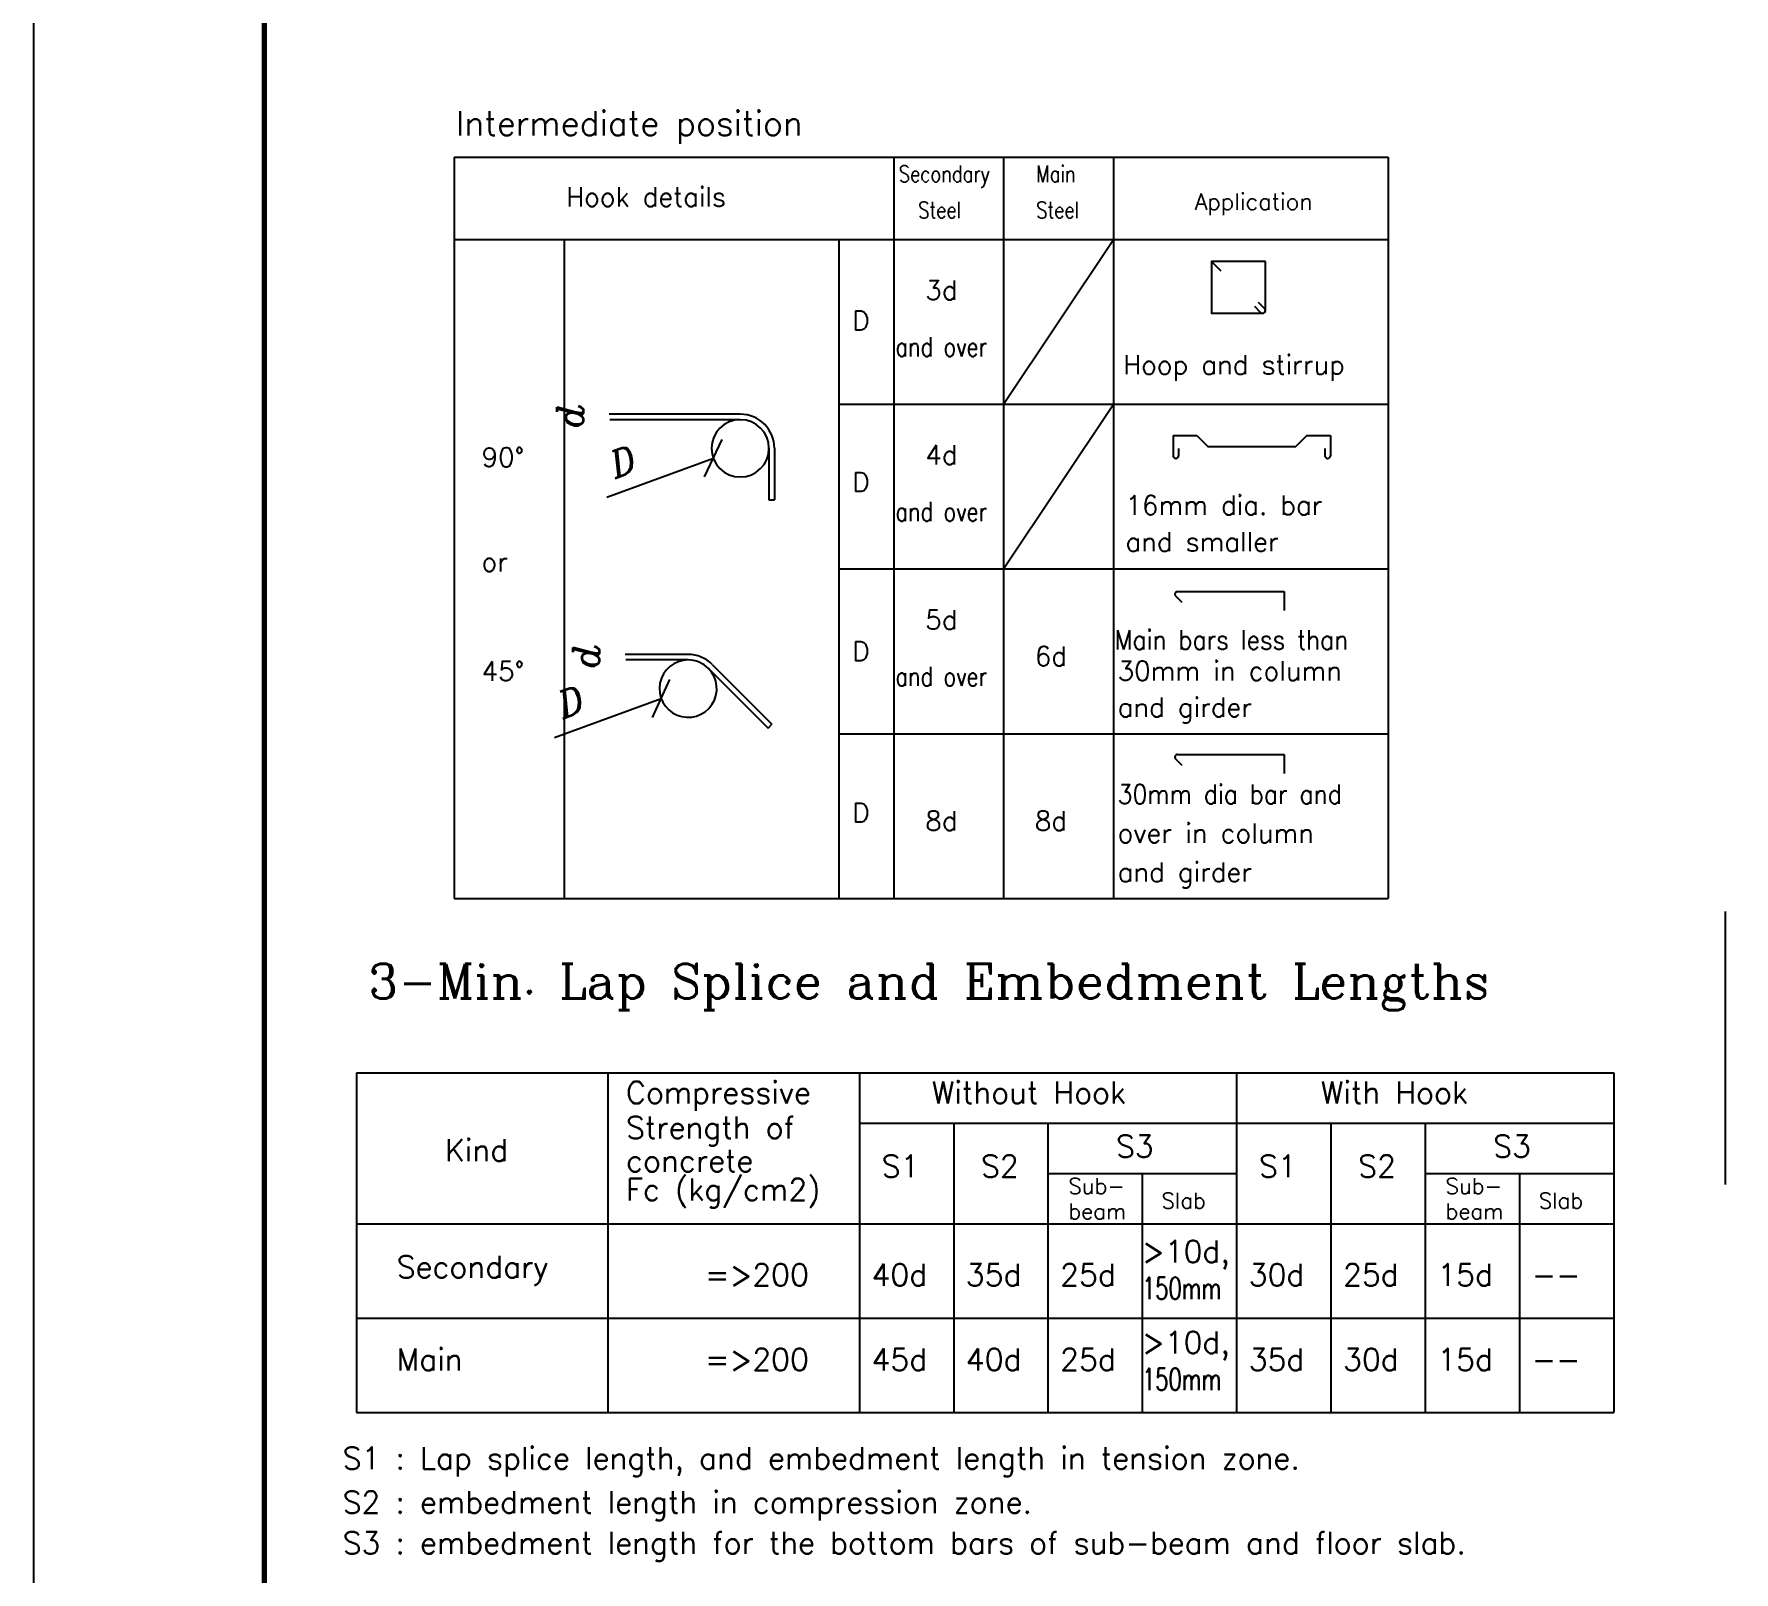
# Model space of a CAD drawing. Extents: x 166525 to 167198, y 178739 to 179747.
# Drawn here: x 167044.24 to 167055.81, y 179499.63 to 179510.1 of the extents above; entities that cross this region are included whole.
import ezdxf

# ---------------------------------------------------------------- set-up
doc = ezdxf.new("R2010")
doc.units = 0
doc.header["$MEASUREMENT"] = 0
doc.linetypes.add('AUSGEZOGEN', pattern=[0])
doc.layers.get('DEFPOINTS').update_dxf_attribs({"linetype": 'CONTINUOUS'})
for name, color, linetype in [('1', 7, 'CONTINUOUS'), ('CL', 7, 'AUSGEZOGEN'), ('COVER', 7, 'CONTINUOUS'), ('MHATCH', 8, 'CONTINUOUS'), ('TEXT', 7, 'CONTINUOUS')]:
    doc.layers.add(name, color=color, linetype=linetype)
doc.styles.add('ITALICC', font='italicc')
doc.styles.add('ROMANC', font='romanc', dxfattribs={"height": 30})
doc.styles.add('ROMANS', font='romans.shx')
doc.dimstyles.new('1', dxfattribs={"dimtxt": 0.18, "dimasz": 0, "dimexe": 0, "dimexo": 0, "dimgap": 0.1, "dimtad": 1, "dimlfac": 0.5, "dimzin": 0, "dimdsep": 46, "dimtxsty": 'ITALICC', "dimtsz": 0.1, "dimcen": 0, "dimse1": 1, "dimse2": 1, "dimclrd": 256, "dimclre": 256, "dimclrt": 6, "dimadec": 0, "dimazin": 0, "dimtfac": 5, "dimtix": 1, "dimtofl": 0, "dimtmove": 2, "dimatfit": 3, "dimfxl": 1, "dimtolj": 1, "dimtzin": 0, "dimarcsym": 0})

# ---------------------------------------------------------------- blocks, each defined once
blk = doc.blocks.new('*D1461')
at = {"layer": '1', "lineweight": -2, "transparency": 16777216}
for p, q in [((167048.451, 179505.45), (167048.57, 179505.707)), ((167047.786, 179505.313), (167048.511, 179505.579))]:
    blk.add_line(p, q, dxfattribs=at)
at = {"layer": 'DEFPOINTS', "color": 0, "transparency": 16777216}
for p in [(167048.877, 179505.713), (167048.511, 179505.579)]:
    blk.add_point(p, dxfattribs=at)
at = {"layer": '1', "color": 6, "transparency": 16777216, "insert": (167047.895, 179505.556), "char_height": 0.18, "attachment_point": 5, "rotation": 20.1139, "style": 'ITALICC'}
blk.add_mtext('\\A1;{D}', dxfattribs=at)
blk = doc.blocks.new('*D1470')
at = {"layer": 'DEFPOINTS', "color": 0, "transparency": 16777216}
for p in [(167048.266, 179505.878), (167048.191, 179505.841), (167048.271, 179505.841)]:
    blk.add_point(p, dxfattribs=at)
at = {"layer": '1', "color": 6, "transparency": 16777216, "insert": (167048.001, 179505.859), "char_height": 0.18, "attachment_point": 5, "rotation": 90, "style": 'ITALICC'}
blk.add_mtext('\\A1;{d}', dxfattribs=at)
blk = doc.blocks.new('*D1471')
at = {"layer": 'DEFPOINTS', "color": 0, "transparency": 16777216}
for p in [(167048.157, 179507.513), (167048.082, 179507.476), (167048.162, 179507.476)]:
    blk.add_point(p, dxfattribs=at)
at = {"layer": '1', "color": 6, "transparency": 16777216, "insert": (167047.892, 179507.495), "char_height": 0.18, "attachment_point": 5, "rotation": 90, "style": 'ITALICC'}
blk.add_mtext('\\A1;{d}', dxfattribs=at)
blk = doc.blocks.new('*D1482')
at = {"layer": '1', "lineweight": -2, "transparency": 16777216}
for p, q in [((167048.806, 179507.086), (167048.925, 179507.342)), ((167048.141, 179506.949), (167048.866, 179507.214))]:
    blk.add_line(p, q, dxfattribs=at)
at = {"layer": 'DEFPOINTS', "color": 0, "transparency": 16777216}
for p in [(167049.232, 179507.348), (167048.866, 179507.214)]:
    blk.add_point(p, dxfattribs=at)
at = {"layer": '1', "color": 6, "transparency": 16777216, "insert": (167048.25, 179507.191), "char_height": 0.18, "attachment_point": 5, "rotation": 20.1139, "style": 'ITALICC'}
blk.add_mtext('\\A1;{D}', dxfattribs=at)

msp = doc.modelspace()

# ---------------------------------------------------------------- linework, layer by layer
at = {"layer": '1', "color": 7}
for p, q in [((167047.10205, 179509.26341), (167053.45671, 179509.26341)), ((167047.10205, 179509.26341), (167047.10205, 179504.21706)), ((167050.09248, 179509.26341), (167050.09248, 179504.21706)), ((167051.58769, 179509.26341), (167051.58769, 179504.21706)), ((167053.45671, 179509.26341), (167053.45671, 179504.21706)), ((167047.10205, 179508.70271), (167053.45671, 179508.70271)), ((167047.84966, 179508.70271), (167047.84966, 179504.21706)), ((167049.71868, 179507.5813), (167053.45671, 179507.5813)), ((167049.71868, 179506.45989), (167053.45671, 179506.45989)), ((167049.71868, 179505.33848), (167053.45671, 179505.33848)), ((167047.10205, 179504.21706), (167053.45671, 179504.21706)), ((167046.43717, 179503.02996), (167054.99212, 179503.02996)), ((167046.43717, 179503.02996), (167046.43717, 179500.72012)), ((167048.14816, 179503.02996), (167048.14816, 179500.72012)), ((167049.85915, 179503.02996), (167049.85915, 179500.72012)), ((167052.42563, 179503.02996), (167052.42563, 179500.72012)), ((167054.99212, 179503.02996), (167054.99212, 179500.72012)), ((167046.43717, 179502.00336), (167054.99212, 179502.00336)), ((167046.43717, 179500.72012), (167054.99212, 179500.72012))]:
    msp.add_line(p, q, dxfattribs=at)
at = {"layer": '1'}
for p, q in [((167050.84009, 179509.26341), (167050.84009, 179504.21706)), ((167049.71868, 179508.70271), (167049.71868, 179504.21706)), ((167052.31973, 179508.48751), (167052.25482, 179508.55242)), ((167052.58921, 179508.20552), (167052.54855, 179508.24618)), ((167052.61564, 179508.23195), (167052.57498, 179508.27261)), ((167049.04873, 179507.51349), (167048.15709, 179507.51349)), ((167049.04873, 179507.47611), (167048.16182, 179507.47611)), ((167051.9937, 179507.36851), (167052.15494, 179507.36851)), ((167051.9937, 179507.36851), (167051.9937, 179507.23099)), ((167052.15494, 179507.36851), (167052.2297, 179507.29375)), ((167052.90255, 179507.36851), (167052.82779, 179507.29375)), ((167052.90255, 179507.36851), (167053.06379, 179507.36851)), ((167053.06379, 179507.36851), (167053.06379, 179507.23099)), ((167049.24372, 179507.28112), (167049.24372, 179506.93142)), ((167049.2811, 179507.28112), (167049.2811, 179506.93142)), ((167052.03108, 179507.27918), (167052.03108, 179507.23099)), ((167052.2297, 179507.29375), (167052.82779, 179507.29375)), ((167053.02641, 179507.27918), (167053.02641, 179507.23099)), ((167049.24372, 179506.93142), (167049.2811, 179506.93142)), ((167052.01141, 179506.27439), (167052.05207, 179506.23373)), ((167052.02463, 179506.3063), (167052.74954, 179506.3063)), ((167052.74954, 179506.3063), (167052.74954, 179506.17676)), ((167048.69384, 179505.87805), (167048.26629, 179505.87805)), ((167048.69384, 179505.84067), (167048.27101, 179505.84067)), ((167048.83172, 179505.78355), (167049.23758, 179505.37769)), ((167048.85815, 179505.80999), (167049.26402, 179505.40412)), ((167049.23758, 179505.37769), (167049.26402, 179505.40412)), ((167052.01141, 179505.16656), (167052.05207, 179505.1259)), ((167052.02463, 179505.19846), (167052.74954, 179505.19846)), ((167052.74954, 179505.19846), (167052.74954, 179505.06892))]:
    msp.add_line(p, q, dxfattribs=at)
at = {"layer": '1', "color": 9}
for p, q in [((167050.84009, 179507.5813), (167051.58769, 179508.70271)), ((167050.84009, 179506.45989), (167051.58769, 179507.5813)), ((167046.43717, 179501.36174), (167054.99212, 179501.36174))]:
    msp.add_line(p, q, dxfattribs=at)
at = {"layer": '1', "ltscale": 10}
msp.add_line((167055.74989, 179504.12946), (167055.74989, 179502.27047), dxfattribs=at)
at = {"layer": '1', "color": 2}
for p, q in [((167049.85915, 179502.68776), (167054.99212, 179502.68776)), ((167050.50077, 179502.68776), (167050.50077, 179500.72012)), ((167051.14239, 179502.68776), (167051.14239, 179500.72012)), ((167053.06725, 179502.68776), (167053.06725, 179500.72012)), ((167053.70887, 179502.68776), (167053.70887, 179500.72012)), ((167051.14239, 179502.34556), (167052.42563, 179502.34556)), ((167051.78401, 179502.34556), (167051.78401, 179500.72012)), ((167053.70887, 179502.34556), (167054.99212, 179502.34556)), ((167054.35049, 179502.34556), (167054.35049, 179500.72012))]:
    msp.add_line(p, q, dxfattribs=at)
at = {"layer": '1'}
for points in [[(167052.62112, 179508.55242), (167052.25482, 179508.55242), (167052.25482, 179508.20004), (167052.60243, 179508.20004)], [(167052.62112, 179508.21873), (167052.62112, 179508.55242)]]:
    msp.add_lwpolyline(points, dxfattribs=at)
for centre, radius, start, end in [((167052.60243, 179508.21873), 0.01869, 225, 45), ((167049.04873, 179507.28112), 0.23238, 0, 90), ((167049.04873, 179507.28112), 0.195, 0, 90), ((167052.01239, 179507.23099), 0.01869, 180, 0), ((167053.0451, 179507.23099), 0.01869, 180, 0), ((167052.02463, 179506.28761), 0.01869, 90, 225), ((167048.69384, 179505.64567), 0.23238, 45, 90), ((167048.69384, 179505.64567), 0.195, 45, 90), ((167052.02463, 179505.17977), 0.01869, 90, 225)]:
    msp.add_arc(centre, radius, start, end, dxfattribs=at)
at = {"layer": '1', "color": 9}
for centre, end in [((167049.04873, 179507.28112), 0), ((167048.69384, 179505.64567), 45)]:
    msp.add_arc(centre, 0.195, 90, end, dxfattribs=at)
at = {"layer": 'COVER', "flags": 128}
msp.add_lwpolyline([(167044.24362, 179524.7939), (167104.16487, 179524.7939), (167104.16487, 179482.4714), (167044.24362, 179482.4714)], close=True, dxfattribs=at)
at = {"layer": 'MHATCH', "const_width": 0.03562, "flags": 128}
msp.add_lwpolyline([(167045.81112, 179523.58265), (167102.59737, 179523.58265), (167102.59737, 179483.68265), (167045.81112, 179483.68265)], close=True, dxfattribs=at)

# ---------------------------------------------------------------- texts
at = {"layer": 'CL', "color": 7, "style": 'ROMANC'}
msp.add_text('3-Min. Lap Splice and Embedment Lengths', height=0.2369432, dxfattribs=at).set_placement((167046.51766, 179503.53596))
at = {"layer": 'TEXT', "style": 'ROMANS'}
for s, height, p in [('Intermediate position', 0.1663461, (167047.11473, 179509.40974)), ('Hook details', 0.1308312, (167047.86352, 179508.92725)), ('Application', 0.1121411, (167052.1404, 179508.90434)), ('3d', 0.130831, (167050.30757, 179508.29265)), ('D', 0.13083, (167049.81076, 179508.08542)), ('Hoop and stirrup', 0.1308312, (167051.65307, 179507.78507)), ('90%%D', 0.130831, (167047.28862, 179507.15469)), ('4d', 0.130831, (167050.30757, 179507.17124)), ('D', 0.13083, (167049.81076, 179506.98648)), ('16mm dia. bar', 0.1308312, (167051.66917, 179506.82876)), ('and smaller', 0.1308312, (167051.66917, 179506.58025)), ('or', 0.130831, (167047.28862, 179506.4437)), ('5d', 0.130831, (167050.30757, 179506.04983)), ('D', 0.13083, (167049.81076, 179505.83522)), ('6d', 0.130831, (167051.05278, 179505.80181)), ('45%%D', 0.130831, (167047.28862, 179505.69963)), ('30mm in column ', 0.1308312, (167051.61648, 179505.70217)), ('and girder', 0.130831, (167051.61648, 179505.45366)), ('D', 0.13083, (167049.81076, 179504.73628)), ('8d', 0.130831, (167050.30757, 179504.6804)), ('8d', 0.130831, (167051.05278, 179504.6804)), ('over in column ', 0.1308312, (167051.61648, 179504.5973)), ('and girder', 0.130831, (167051.61648, 179504.33225)), ('Compressive', 0.1497115, (167048.27231, 179502.82153)), ('Without Hook', 0.1497115, (167050.35208, 179502.82153)), ('With Hook', 0.149712, (167052.99907, 179502.82153)), ('Strength of', 0.1497115, (167048.27231, 179502.58381)), ('Kind', 0.149712, (167047.04023, 179502.42929)), ('concrete', 0.149712, (167048.27231, 179502.35798)), ('S3', 0.149712, (167051.60493, 179502.45626)), ('S3', 0.149712, (167054.17141, 179502.45626)), ('S1', 0.149712, (167050.01134, 179502.32142)), ('S2', 0.149712, (167050.68659, 179502.32142)), ('S1', 0.149712, (167052.57782, 179502.32142)), ('S2', 0.149712, (167053.25307, 179502.32142)), ('Fc (kg/cm2)', 0.1497115, (167048.27231, 179502.16186)), ('Sub-', 0.106937, (167051.28081, 179502.20725)), ('Sub-', 0.106937, (167053.84729, 179502.20725)), ('Slab', 0.106937, (167051.91464, 179502.10788)), ('Slab', 0.106937, (167054.48113, 179502.10788)), ('beam', 0.106937, (167051.28081, 179502.03465)), ('beam', 0.106937, (167053.84729, 179502.03465)), ('>10d,', 0.149712, (167051.78289, 179501.74042)), ('Secondary', 0.149712, (167046.71119, 179501.63532)), ('=>200', 0.149712, (167048.80979, 179501.58156)), ('40d', 0.149712, (167049.94177, 179501.58156)), ('35d', 0.149712, (167050.58339, 179501.58156)), ('25d', 0.149712, (167051.22501, 179501.58156)), ('30d', 0.149712, (167052.50825, 179501.58156)), ('25d', 0.149712, (167053.14988, 179501.58156)), ('15d', 0.149712, (167053.7915, 179501.58156)), ('--', 0.149712, (167054.43312, 179501.58156)), ('>10d,', 0.149712, (167051.78289, 179501.1217)), ('Main', 0.149712, (167046.71119, 179501.00562)), ('=>200', 0.149712, (167048.80979, 179501.00562)), ('45d', 0.149712, (167049.94177, 179501.00562)), ('40d', 0.149712, (167050.58339, 179501.00562)), ('25d', 0.149712, (167051.22501, 179501.00562)), ('35d', 0.149712, (167052.50825, 179501.00562)), ('30d', 0.149712, (167053.14988, 179501.00562)), ('15d', 0.149712, (167053.7915, 179501.00562)), ('--', 0.149712, (167054.43312, 179501.00562)), ('S1 : Lap splice length, and embedment length in tension zone.', 0.1497115, (167046.34361, 179500.33398)), ('S2 : embedment length in compression zone.', 0.1497115, (167046.34361, 179500.03351)), ('S3 : embedment length for the bottom bars of sub-beam and floor slab.', 0.1497115, (167046.34361, 179499.75667))]:
    msp.add_text(s, height=height, dxfattribs=at).set_placement(p)
for s, height, width, p in [('Secondary', 0.112141, 0.8, (167050.12751, 179509.0933)), ('Main', 0.112141, 0.8, (167051.06227, 179509.0933)), ('Steel', 0.112141, 0.8, (167050.25941, 179508.84708)), ('Steel', 0.112141, 0.8, (167051.06227, 179508.84708)), ('and over', 0.130831, 0.8, (167050.10443, 179507.90684)), ('and over', 0.130831, 0.8, (167050.10443, 179506.78543)), ('Main bars less than', 0.1308312, 0.9, (167051.59541, 179505.91262)), ('and over', 0.130831, 0.8, (167050.10443, 179505.66402)), ('30mm dia bar and', 0.1308312, 0.9, (167051.61648, 179504.86185)), ('150mm', 0.149712, 0.7, (167051.78289, 179501.48959)), ('150mm', 0.149712, 0.7, (167051.78289, 179500.87087))]:
    msp.add_text(s, height=height, dxfattribs=dict(at, width=width)).set_placement(p)

# ---------------------------------------------------------------- dimensions: what is measured, and where the dimension line sits
at = {"layer": '1'}
for base, p1, p2, picture, middle in [((167048.0815, 179507.47611), (167048.15709, 179507.51349), (167048.16182, 179507.47611), '*D1471', (167047.8915, 179507.4948)), ((167048.1907, 179505.84067), (167048.26629, 179505.87805), (167048.27101, 179505.84067), '*D1470', (167048.0007, 179505.85936))]:
    dim = msp.add_linear_dim(base=base, p1=p1, p2=p2, angle=90, text='{d}', dimstyle='1', dxfattribs=at)
    dim.commit()
    dim.dimension.update_dxf_attribs({"geometry": picture, "text_midpoint": middle})
for p1, p2, picture, middle in [((167049.23183, 179507.34817), (167048.86563, 179507.21406), '*D1482', (167048.25029, 179507.19105)), ((167048.87694, 179505.71273), (167048.51073, 179505.57861), '*D1461', (167047.8954, 179505.55561))]:
    dim = msp.add_diameter_dim_2p(p1=p1, p2=p2, text='{D}', dimstyle='1', dxfattribs=at)
    dim.commit()
    dim.dimension.update_dxf_attribs({"geometry": picture, "text_midpoint": middle})

doc.saveas('drawing.dxf')
